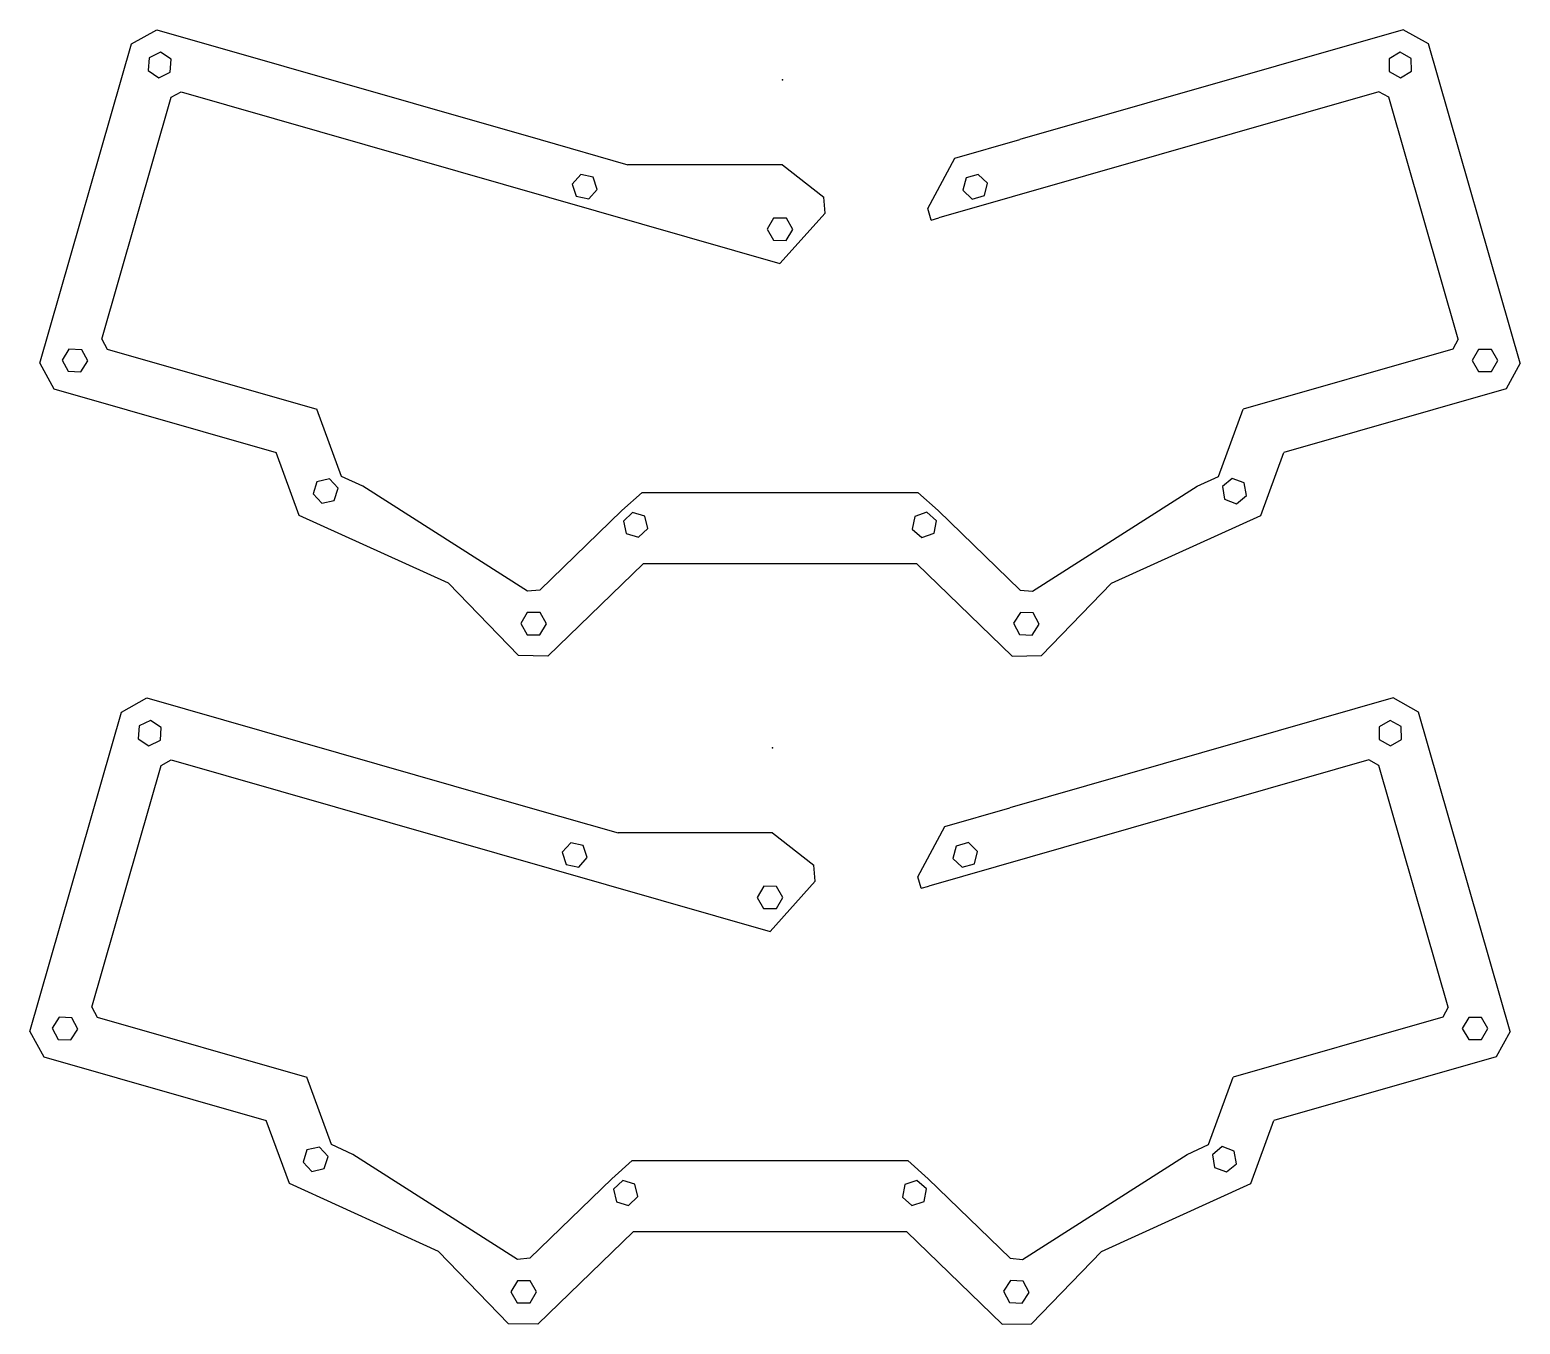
# Model space of a CAD drawing. Header units: millimetres. Extents: x -187 to 188, y -145 to 180.
import ezdxf

# ---------------------------------------------------------------- set-up
doc = ezdxf.new("R2010")
doc.units = ezdxf.units.MM
doc.header["$PDSIZE"] = -1

msp = doc.modelspace()

# ---------------------------------------------------------------- linework, layer by layer
at = {"color": 7, "linetype": 'Continuous'}
for p, q in [((-161.07, 176.88), (-154.67, 180.43)), ((-154.67, 180.43), (-58.42, 152.83)), ((158.35, 180.43), (62.1, 152.83)), ((164.75, 176.88), (158.35, 180.43)), ((-184.09, 96.62), (-161.07, 176.88)), ((187.77, 96.62), (164.75, 176.88)), ((-156.62, 173.37), (-156.84, 170.17)), ((-153.74, 174.79), (-156.62, 173.37)), ((-151.08, 173.01), (-153.74, 174.79)), ((-151.29, 169.8), (-151.08, 173.01)), ((157.6, 174.8), (154.83, 173.16)), ((154.83, 173.16), (154.87, 169.95)), ((160.39, 173.23), (157.6, 174.8)), ((160.43, 170.02), (160.39, 173.23)), ((-156.84, 170.17), (-154.17, 168.39)), ((-154.17, 168.39), (-151.29, 169.8)), ((154.87, 169.95), (157.67, 168.38)), ((157.67, 168.38), (160.43, 170.02)), ((-151.08, 163.48), (-148.6, 164.85)), ((-148.6, 164.85), (1.84, 121.72)), ((152.28, 164.85), (41.73, 133.16)), ((154.76, 163.48), (152.28, 164.85)), ((-168.51, 102.68), (-151.08, 163.48)), ((172.19, 102.68), (154.76, 163.48)), ((-58.42, 152.83), (-36.35, 146.51)), ((45.76, 148.15), (62.1, 152.83)), ((2.46, 146.51), (-36.35, 146.51)), ((2.46, 146.51), (12.82, 138.4)), ((38.98, 135.49), (45.76, 148.15)), ((-48.21, 144.03), (-50.34, 141.63)), ((-45.06, 143.38), (-48.21, 144.03)), ((-44.05, 140.33), (-45.06, 143.38)), ((48.57, 143.21), (47.79, 140.1)), ((51.65, 144.1), (48.57, 143.21)), ((53.96, 141.87), (51.65, 144.1)), ((-50.34, 141.63), (-49.33, 138.59)), ((-49.33, 138.59), (-46.19, 137.94)), ((-46.19, 137.94), (-44.05, 140.33)), ((47.79, 140.1), (50.1, 137.87)), ((50.1, 137.87), (53.19, 138.75)), ((53.19, 138.75), (53.96, 141.87)), ((13.21, 134.36), (12.82, 138.4)), ((39.81, 132.61), (38.98, 135.49)), ((0.25, 133.09), (-1.37, 130.32)), ((3.46, 133.07), (0.25, 133.09)), ((1.84, 121.72), (13.21, 134.36)), ((5.05, 130.28), (3.46, 133.07)), ((39.81, 132.61), (41.73, 133.16)), ((-1.37, 130.32), (0.22, 127.53)), ((0.22, 127.53), (3.43, 127.51)), ((3.43, 127.51), (5.05, 130.28)), ((-168.51, 102.68), (-167.14, 100.21)), ((172.19, 102.68), (170.82, 100.21)), ((-176.75, 100.17), (-178.46, 97.45)), ((-178.46, 97.45), (-176.96, 94.61)), ((-173.54, 100.05), (-176.75, 100.17)), ((-172.04, 97.21), (-173.54, 100.05)), ((-167.14, 100.21), (-114.53, 85.12)), ((170.82, 100.21), (118.21, 85.12)), ((177.32, 100.11), (175.72, 97.33)), ((175.72, 97.33), (177.32, 94.55)), ((180.53, 100.11), (177.32, 100.11)), ((182.14, 97.33), (180.53, 100.11)), ((180.53, 94.55), (182.14, 97.33)), ((-184.09, 96.62), (-180.54, 90.22)), ((-176.96, 94.61), (-173.75, 94.49)), ((-173.75, 94.49), (-172.04, 97.21)), ((177.32, 94.55), (180.53, 94.55)), ((187.77, 96.62), (184.22, 90.22)), ((-180.54, 90.22), (-124.69, 74.2)), ((184.22, 90.22), (128.37, 74.2)), ((-108.33, 68.19), (-114.53, 85.12)), ((112, 68.19), (118.21, 85.12)), ((-118.9, 58.39), (-124.69, 74.2)), ((122.58, 58.39), (128.37, 74.2)), ((-111.34, 67.57), (-114.47, 66.87)), ((-109.17, 65.21), (-111.34, 67.57)), ((-102.93, 65.74), (-108.33, 68.19)), ((106.61, 65.74), (112, 68.19)), ((115.45, 67.67), (112.97, 65.63)), ((118.46, 66.55), (115.45, 67.67)), ((-114.47, 66.87), (-115.43, 63.81)), ((-115.43, 63.81), (-113.26, 61.44)), ((-110.13, 62.14), (-109.17, 65.21)), ((-61.61, 39.34), (-102.93, 65.74)), ((-32.8, 64.19), (-37.91, 59.62)), ((-32.8, 64.19), (36.48, 64.19)), ((36.48, 64.19), (41.58, 59.62)), ((65.28, 39.34), (106.61, 65.74)), ((112.97, 65.63), (113.5, 62.46)), ((118.98, 63.38), (118.46, 66.55)), ((-113.26, 61.44), (-110.13, 62.14)), ((113.5, 62.46), (116.51, 61.34)), ((116.51, 61.34), (118.98, 63.38)), ((-81.41, 41.34), (-118.9, 58.39)), ((-37.91, 59.62), (-58.49, 39.66)), ((-35.16, 59.15), (-37.5, 56.95)), ((-37.5, 56.95), (-36.76, 53.83)), ((-32.09, 58.23), (-35.16, 59.15)), ((-31.35, 55.1), (-32.09, 58.23)), ((35.68, 58.13), (35.07, 54.97)), ((38.71, 59.18), (35.68, 58.13)), ((41.14, 57.08), (38.71, 59.18)), ((40.53, 53.93), (41.14, 57.08)), ((41.58, 59.62), (62.16, 39.66)), ((85.09, 41.34), (122.58, 58.39)), ((-36.76, 53.83), (-33.69, 52.9)), ((-33.69, 52.9), (-31.35, 55.1)), ((35.07, 54.97), (37.5, 52.87)), ((37.5, 52.87), (40.53, 53.93)), ((-56.5, 23.06), (-32.54, 46.26)), ((36.22, 46.26), (-32.54, 46.26)), ((60.18, 23.06), (36.22, 46.26)), ((-63.82, 23.17), (-81.41, 41.34)), ((67.5, 23.17), (85.09, 41.34)), ((-58.49, 39.66), (-61.61, 39.34)), ((62.16, 39.66), (65.28, 39.34)), ((-61.63, 33.98), (-63.24, 31.21)), ((-58.42, 33.97), (-61.63, 33.98)), ((-56.82, 31.18), (-58.42, 33.97)), ((62.23, 34.04), (60.5, 31.33)), ((65.43, 33.9), (62.23, 34.04)), ((66.92, 31.06), (65.43, 33.9)), ((-63.24, 31.21), (-61.65, 28.42)), ((-58.44, 28.41), (-56.82, 31.18)), ((60.5, 31.33), (61.99, 28.49)), ((65.19, 28.35), (66.92, 31.06)), ((-61.65, 28.42), (-58.44, 28.41)), ((61.99, 28.49), (65.19, 28.35)), ((-56.5, 23.06), (-63.82, 23.17)), ((60.18, 23.06), (67.5, 23.17)), ((-163.57, 9), (-157.17, 12.54)), ((-157.17, 12.54), (-60.91, -15.05)), ((155.85, 12.54), (59.6, -15.05)), ((162.26, 9), (155.85, 12.54)), ((-186.58, -71.27), (-163.57, 9)), ((185.27, -71.27), (162.26, 9)), ((-159.12, 5.49), (-159.33, 2.29)), ((-156.24, 6.91), (-159.12, 5.49)), ((-153.57, 5.12), (-156.24, 6.91)), ((-153.78, 1.92), (-153.57, 5.12)), ((155.1, 6.91), (152.34, 5.28)), ((152.34, 5.28), (152.38, 2.07)), ((157.9, 5.34), (155.1, 6.91)), ((157.94, 2.13), (157.9, 5.34)), ((-159.33, 2.29), (-156.66, 0.5)), ((-156.66, 0.5), (-153.78, 1.92)), ((152.38, 2.07), (155.18, 0.49)), ((155.18, 0.49), (157.94, 2.13)), ((-153.57, -4.4), (-151.1, -3.03)), ((-151.1, -3.03), (-0.66, -46.16)), ((149.79, -3.03), (39.23, -34.72)), ((152.26, -4.4), (149.79, -3.03)), ((-171.01, -65.2), (-153.57, -4.4)), ((169.69, -65.2), (152.26, -4.4)), ((-60.91, -15.05), (-38.84, -21.38)), ((43.26, -19.74), (59.6, -15.05)), ((-0.04, -21.38), (-38.84, -21.38)), ((-0.04, -21.38), (10.32, -29.49)), ((36.49, -32.39), (43.26, -19.74)), ((-50.7, -23.85), (-52.84, -26.25)), ((-47.56, -24.5), (-50.7, -23.85)), ((-46.55, -27.55), (-47.56, -24.5)), ((46.07, -24.67), (45.29, -27.79)), ((49.16, -23.79), (46.07, -24.67)), ((51.47, -26.02), (49.16, -23.79)), ((50.69, -29.13), (51.47, -26.02)), ((-52.84, -26.25), (-51.83, -29.3)), ((-51.83, -29.3), (-48.69, -29.95)), ((-48.69, -29.95), (-46.55, -27.55)), ((10.71, -33.52), (10.32, -29.49)), ((45.29, -27.79), (47.6, -30.02)), ((47.6, -30.02), (50.69, -29.13)), ((-0.66, -46.16), (10.71, -33.52)), ((37.32, -35.27), (36.49, -32.39)), ((-2.25, -34.79), (-3.87, -37.57)), ((0.96, -34.81), (-2.25, -34.79)), ((2.55, -37.6), (0.96, -34.81)), ((37.32, -35.27), (39.23, -34.72)), ((-3.87, -37.57), (-2.28, -40.35)), ((-2.28, -40.35), (0.93, -40.37)), ((0.93, -40.37), (2.55, -37.6)), ((-171.01, -65.2), (-169.64, -67.68)), ((169.69, -65.2), (168.32, -67.68)), ((-179.25, -67.71), (-180.95, -70.43)), ((-180.95, -70.43), (-179.45, -73.27)), ((-176.04, -67.83), (-179.25, -67.71)), ((-176.24, -73.39), (-174.54, -70.67)), ((-174.54, -70.67), (-176.04, -67.83)), ((-169.64, -67.68), (-117.03, -82.76)), ((168.32, -67.68), (115.71, -82.76)), ((174.83, -67.77), (173.22, -70.55)), ((173.22, -70.55), (174.83, -73.33)), ((178.04, -67.77), (174.83, -67.77)), ((179.64, -70.55), (178.04, -67.77)), ((178.04, -73.33), (179.64, -70.55)), ((-186.58, -71.27), (-183.04, -77.67)), ((-179.45, -73.27), (-176.24, -73.39)), ((174.83, -73.33), (178.04, -73.33)), ((185.27, -71.27), (181.72, -77.67)), ((-183.04, -77.67), (-127.19, -93.68)), ((181.72, -77.67), (125.88, -93.68)), ((-110.82, -99.69), (-117.03, -82.76)), ((109.51, -99.69), (115.71, -82.76)), ((-121.39, -109.5), (-127.19, -93.68)), ((120.08, -109.5), (125.88, -93.68)), ((-116.97, -101.02), (-117.93, -104.08)), ((-113.84, -100.32), (-116.97, -101.02)), ((-111.66, -102.68), (-113.84, -100.32)), ((-105.43, -102.15), (-110.82, -99.69)), ((104.11, -102.15), (109.51, -99.69)), ((112.95, -100.21), (110.48, -102.25)), ((115.96, -101.34), (112.95, -100.21)), ((-117.93, -104.08), (-115.76, -106.44)), ((-112.62, -105.74), (-111.66, -102.68)), ((-64.1, -128.54), (-105.43, -102.15)), ((-35.3, -103.69), (-40.4, -108.27)), ((-35.3, -103.69), (33.99, -103.69)), ((33.99, -103.69), (39.09, -108.27)), ((62.79, -128.54), (104.11, -102.15)), ((110.48, -102.25), (111, -105.42)), ((114.01, -106.54), (116.49, -104.5)), ((116.49, -104.5), (115.96, -101.34)), ((-115.76, -106.44), (-112.62, -105.74)), ((-40.4, -108.27), (-60.98, -128.23)), ((39.09, -108.27), (59.67, -128.23)), ((111, -105.42), (114.01, -106.54)), ((-83.9, -126.55), (-121.39, -109.5)), ((-37.65, -108.73), (-39.99, -110.93)), ((-39.99, -110.93), (-39.26, -114.06)), ((-34.58, -109.66), (-37.65, -108.73)), ((-33.85, -112.78), (-34.58, -109.66)), ((33.18, -109.76), (32.58, -112.91)), ((36.21, -108.7), (33.18, -109.76)), ((38.64, -110.8), (36.21, -108.7)), ((38.04, -113.96), (38.64, -110.8)), ((82.59, -126.55), (120.08, -109.5)), ((-39.26, -114.06), (-36.19, -114.98)), ((-36.19, -114.98), (-33.85, -112.78)), ((32.58, -112.91), (35, -115.01)), ((35, -115.01), (38.04, -113.96)), ((-59, -144.83), (-35.04, -121.63)), ((33.72, -121.63), (-35.04, -121.63)), ((57.68, -144.83), (33.72, -121.63)), ((-66.31, -144.71), (-83.9, -126.55)), ((65, -144.71), (82.59, -126.55)), ((-60.98, -128.23), (-64.1, -128.54)), ((59.67, -128.23), (62.79, -128.54)), ((-64.12, -133.9), (-65.74, -136.68)), ((-60.91, -133.92), (-64.12, -133.9)), ((-59.32, -136.7), (-60.91, -133.92)), ((59.73, -133.84), (58.01, -136.55)), ((62.94, -133.98), (59.73, -133.84)), ((64.42, -136.83), (62.94, -133.98)), ((-65.74, -136.68), (-64.14, -139.46)), ((-60.93, -139.48), (-59.32, -136.7)), ((58.01, -136.55), (59.49, -139.4)), ((62.7, -139.54), (64.42, -136.83)), ((-64.14, -139.46), (-60.93, -139.48)), ((59.49, -139.4), (62.7, -139.54)), ((-59, -144.83), (-66.31, -144.71)), ((57.68, -144.83), (65, -144.71))]:
    msp.add_line(p, q, dxfattribs=at)
for p in [(2.5, 167.88), (2.5, 167.88), (0, 0), (0, 0)]:
    msp.add_point(p, dxfattribs=at)

doc.saveas('drawing.dxf')
